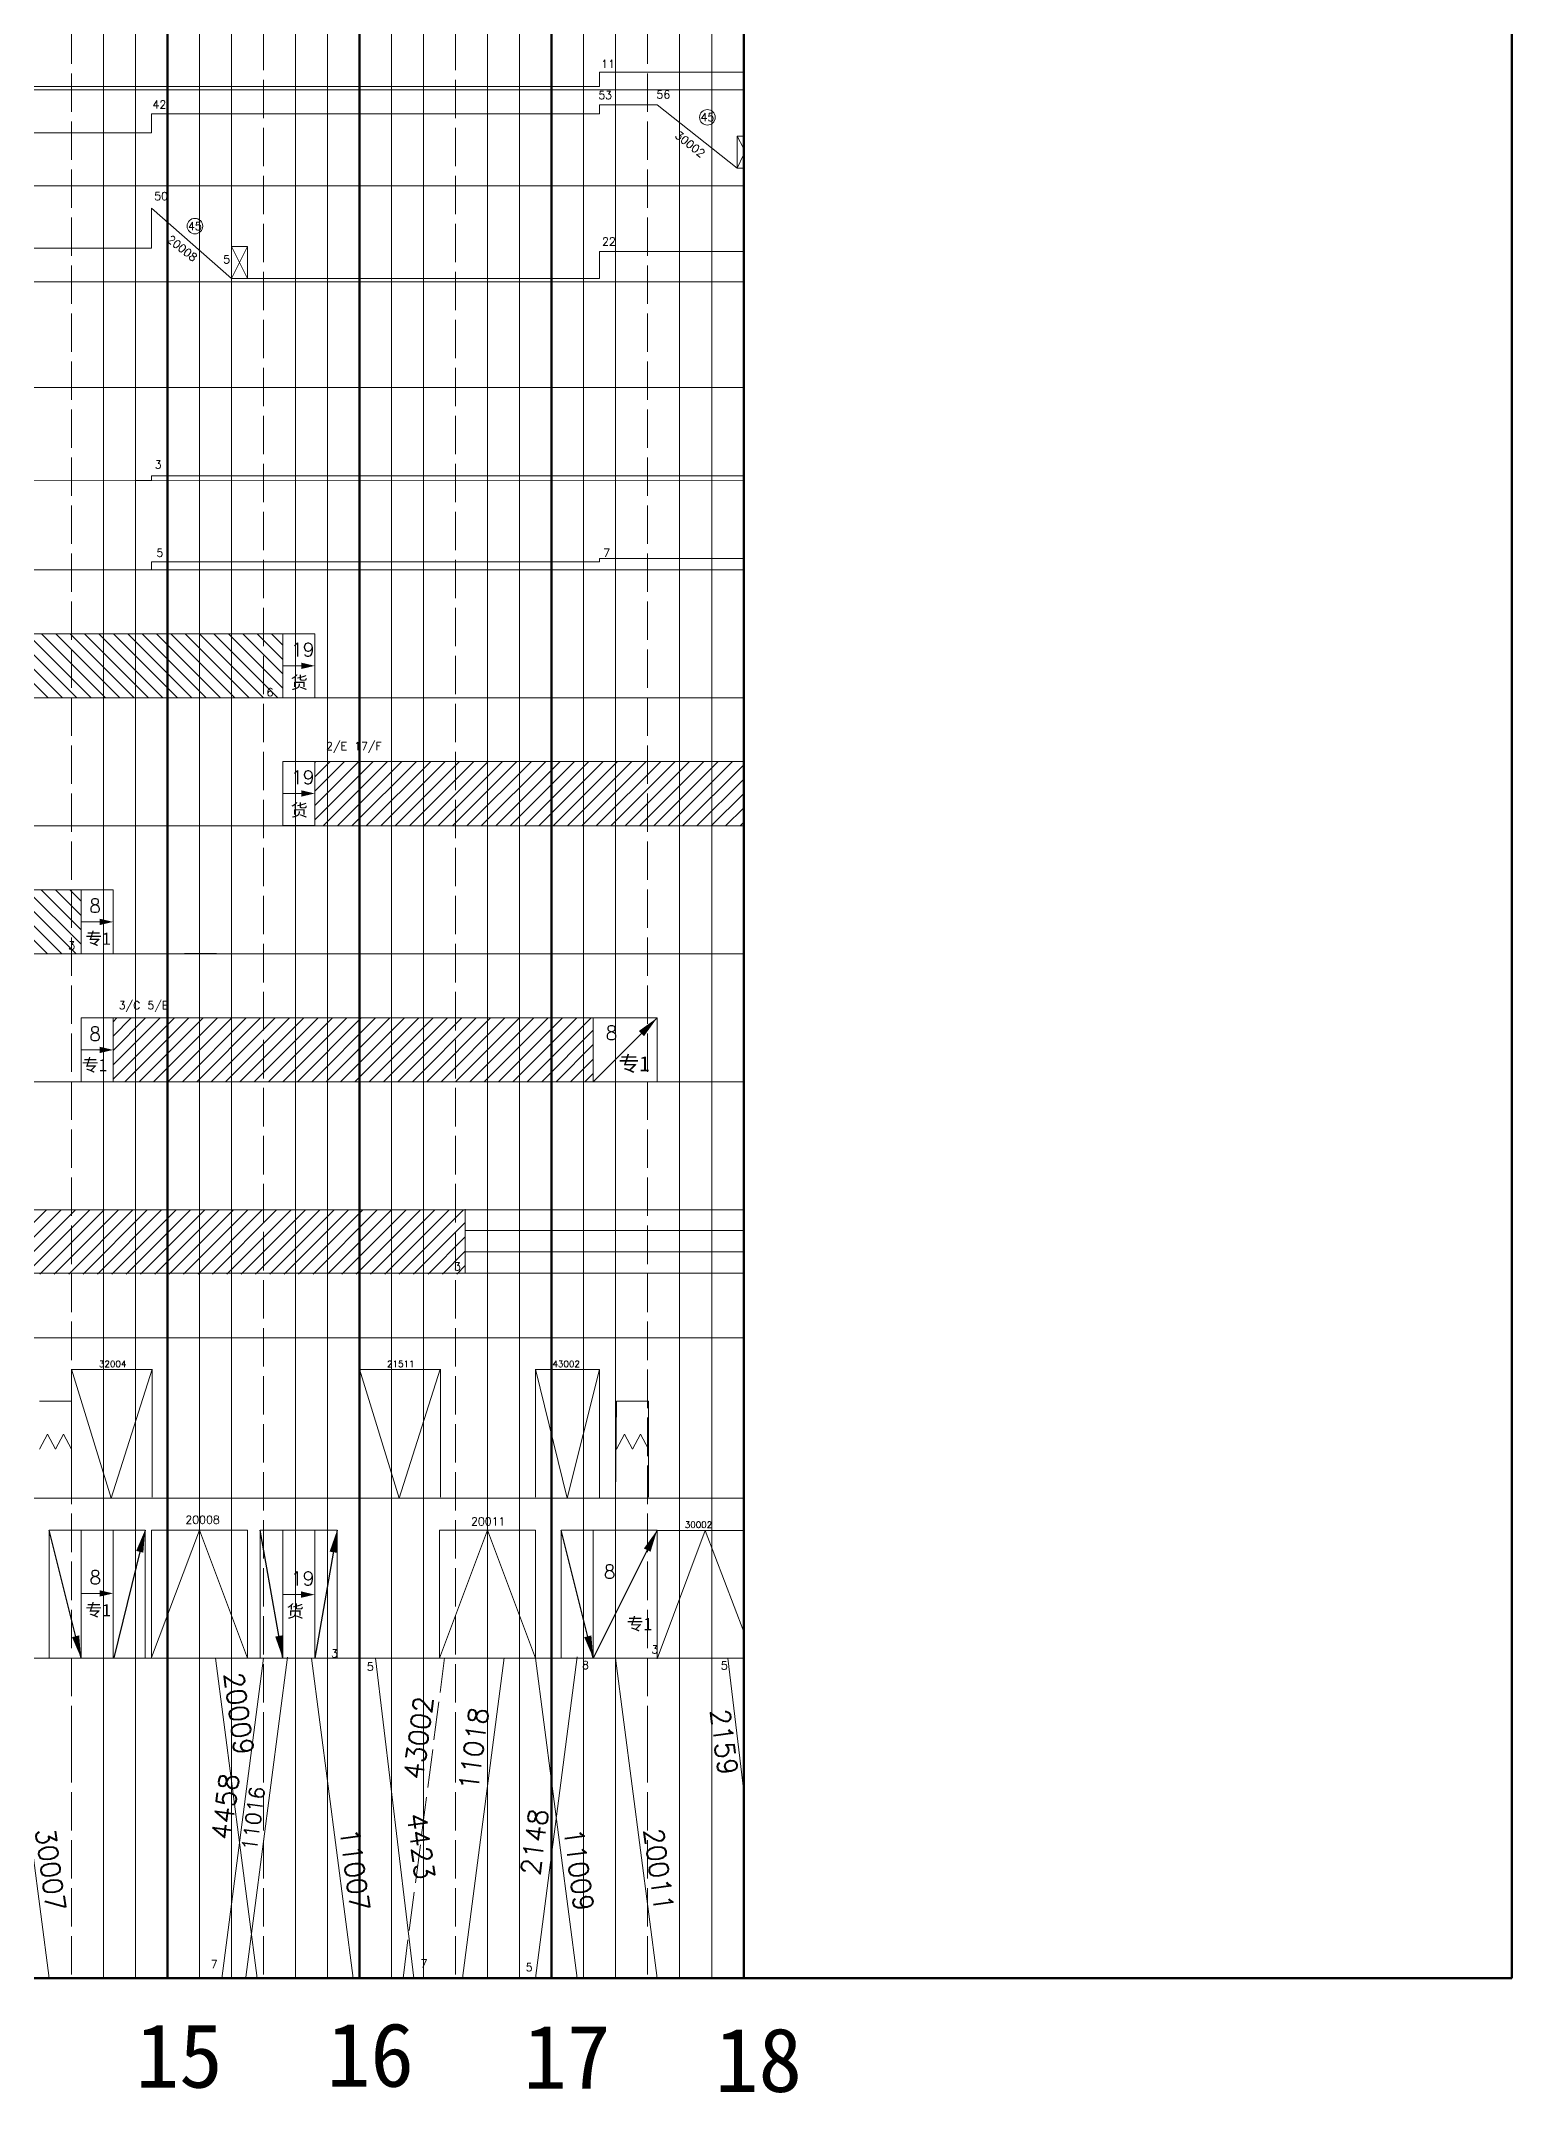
# Model space of a CAD drawing. Header units: millimetres. Extents: x 115 to 2476, y -663 to 894.
# Drawn here: x 1576 to 2035, y -663 to -22 of the extents above; entities that cross this region are included whole.
import ezdxf

# ---------------------------------------------------------------- set-up
doc = ezdxf.new("R2010")
doc.units = ezdxf.units.MM
doc.linetypes.add('ACAD_ISO02W100', pattern=[15, 12, -3])
doc.layers.get('0').update_dxf_attribs({"color": 3, "lineweight": 120})
for name, color, linetype, lineweight in [('10xian', 7, 'Continuous', 5), ('十分格1', 3, 'Continuous', 20), ('十分格2', 3, 'ACAD_ISO02W100', 20), ('小时格1', 3, 'Continuous', 100), ('小时格2', 3, 'Continuous', 80), ('摘挂', 7, 'ACAD_ISO02W100', 5), ('站界线', 3, 'Continuous', 20)]:
    doc.layers.add(name, color=color, linetype=linetype, lineweight=lineweight)
doc.layers.add('文字', color=3, linetype='Continuous')
doc.styles.add('hz', font='txt.shx')
doc.dimstyles.new('ISO-25', dxfattribs={"dimtxt": 2.5, "dimasz": 2.5, "dimexe": 1.25, "dimexo": 0.625, "dimtad": 1, "dimdsep": 46, "dimtxsty": 'Standard', "dimcen": 2.5, "dimadec": 0, "dimazin": 0, "dimtfac": 1, "dimtmove": 0, "dimatfit": 3, "dimfxl": 1, "dimarcsym": 0})

msp = doc.modelspace()

# ---------------------------------------------------------------- hatches: boundary and pattern name
at = {"layer": '10xian', "linetype": 'ByBlock', "true_color": 0x000000}
h = msp.add_hatch(dxfattribs=at)
h.set_pattern_fill('ANSI31', color=18, angle=90)
h.set_pattern_definition([(135, (1153, 6e-14), (-2.245064, -2.245064), [])])
h.paths.add_polyline_path([(1538, -207.11), (1531, -207.11), (1531, -227.11), (1538, -227.11)])
h.paths.add_polyline_path([(1548, -207.11), (1538, -207.11), (1538, -227.11), (1548, -227.11)])
h.paths.add_polyline_path([(1558, -207.11), (1548, -207.11), (1548, -227.11), (1558, -227.11)])
h.paths.add_polyline_path([(1568, -207.11), (1558, -207.11), (1558, -227.11), (1568, -227.11)])
h.paths.add_polyline_path([(1578, -207.11), (1568, -207.11), (1568, -227.11), (1578, -227.11)])
h.paths.add_polyline_path([(1588, -207.11), (1578, -207.11), (1578, -227.11), (1588, -227.11)])
h.paths.add_polyline_path([(1598, -207.11), (1588, -207.11), (1588, -227.11), (1598, -227.11)])
h.paths.add_polyline_path([(1608, -207.11), (1598, -207.11), (1598, -227.11), (1608, -227.11)])
h.paths.add_polyline_path([(1618, -207.11), (1608, -207.11), (1608, -227.11), (1618, -227.11)])
h.paths.add_polyline_path([(1628, -207.11), (1618, -207.11), (1618, -227.11), (1628, -227.11)])
h.paths.add_polyline_path([(1638, -207.11), (1628, -207.11), (1628, -227.11), (1638, -227.11)])
h.paths.add_polyline_path([(1648, -207.11), (1638, -207.11), (1638, -227.11), (1648, -227.11)])
h.paths.add_polyline_path([(1651, -207.11), (1648, -207.11), (1648, -227.11), (1651, -227.11)])
h = msp.add_hatch(dxfattribs=at)
h.set_pattern_fill('ANSI31', color=18)
h.paths.add_polyline_path([(1665, -246.99), (1661, -246.99), (1661, -267.11), (1665, -267.11)])
h.paths.add_polyline_path([(1675, -246.99), (1665, -246.99), (1665, -267.11), (1675, -267.11)])
h.paths.add_polyline_path([(1695, -246.99), (1685, -246.99), (1685, -267.11), (1695, -267.11)])
h.paths.add_polyline_path([(1705, -246.99), (1695, -246.99), (1695, -267.11), (1705, -267.11)])
h.paths.add_polyline_path([(1715, -246.99), (1705, -246.99), (1705, -267.11), (1715, -267.11)])
h.paths.add_polyline_path([(1685, -246.99), (1675, -246.99), (1675, -267.11), (1685, -267.11)])
h.paths.add_polyline_path([(1725, -246.99), (1715, -246.99), (1715, -267.11), (1725, -267.11)])
h.paths.add_polyline_path([(1735, -246.99), (1725, -246.99), (1725, -267.11), (1735, -267.11)])
h.paths.add_polyline_path([(1745, -246.99), (1735, -246.99), (1735, -267.11), (1745, -267.11)])
h.paths.add_polyline_path([(1755, -246.99), (1745, -246.99), (1745, -267.11), (1755, -267.11)])
h.paths.add_polyline_path([(1765, -246.99), (1755, -246.99), (1755, -267.11), (1765, -267.11)])
h.paths.add_polyline_path([(1775, -246.99), (1765, -246.99), (1765, -267.11), (1775, -267.11)])
h.paths.add_polyline_path([(1785, -246.99), (1775, -246.99), (1775, -267.11), (1785, -267.11)])
h.paths.add_polyline_path([(1795, -246.99), (1785, -246.99), (1785, -267.11), (1795, -267.11)])
h = msp.add_hatch(dxfattribs=at)
h.set_pattern_fill('ANSI31', color=18, angle=90)
h.set_pattern_definition([(135, (1090, -80), (-2.245064, -2.245064), [])])
h.paths.add_polyline_path([(1475, -287.11), (1468, -287.11), (1468, -307.11), (1475, -307.11)])
h.paths.add_polyline_path([(1485, -287.11), (1475, -287.11), (1475, -307.11), (1485, -307.11)])
h.paths.add_polyline_path([(1495, -287.11), (1485, -287.11), (1485, -307.11), (1495, -307.11)])
h.paths.add_polyline_path([(1505, -287.11), (1495, -287.11), (1495, -307.11), (1505, -307.11)])
h.paths.add_polyline_path([(1515, -287.11), (1505, -287.11), (1505, -307.11), (1515, -307.11)])
h.paths.add_polyline_path([(1525, -287.11), (1515, -287.11), (1515, -307.11), (1525, -307.11)])
h.paths.add_polyline_path([(1535, -287.11), (1525, -287.11), (1525, -307.11), (1535, -307.11)])
h.paths.add_polyline_path([(1545, -287.11), (1535, -287.11), (1535, -307.11), (1545, -307.11)])
h.paths.add_polyline_path([(1555, -287.11), (1545, -287.11), (1545, -307.11), (1555, -307.11)])
h.paths.add_polyline_path([(1565, -287.11), (1555, -287.11), (1555, -307.11), (1565, -307.11)])
h.paths.add_polyline_path([(1575, -287.11), (1565, -287.11), (1565, -307.11), (1575, -307.11)])
h.paths.add_polyline_path([(1585, -287.11), (1575, -287.11), (1575, -307.11), (1585, -307.11)])
h.paths.add_polyline_path([(1588, -287.11), (1585, -287.11), (1585, -307.11), (1588, -307.11)])
h = msp.add_hatch(dxfattribs=at)
h.set_pattern_fill('ANSI31', color=18)
h.set_pattern_definition([(45, (1065.064, -79.962), (-2.245064, 2.245064), [])])
h.paths.add_polyline_path([(1600.06, -327.11), (1598, -327.11), (1598, -347.07), (1600.06, -347.07)])
h.paths.add_polyline_path([(1610.06, -327.11), (1600.06, -327.11), (1600.06, -347.07), (1610.06, -347.07)])
h.paths.add_polyline_path([(1620.06, -327.11), (1610.06, -327.11), (1610.06, -347.07), (1620.06, -347.07)])
h.paths.add_polyline_path([(1630.06, -327.11), (1620.06, -327.11), (1620.06, -347.07), (1630.06, -347.07)])
h.paths.add_polyline_path([(1640.06, -327.11), (1630.06, -327.11), (1630.06, -347.07), (1640.06, -347.07)])
h.paths.add_polyline_path([(1650.06, -327.11), (1640.06, -327.11), (1640.06, -347.07), (1650.06, -347.07)])
h.paths.add_polyline_path([(1660.06, -327.11), (1650.06, -327.11), (1650.06, -347.07), (1660.06, -347.07)])
h.paths.add_polyline_path([(1670.06, -327.11), (1660.06, -327.11), (1660.06, -347.07), (1670.06, -347.07)])
h.paths.add_polyline_path([(1680.06, -327.11), (1670.06, -327.11), (1670.06, -347.07), (1680.06, -347.07)])
h.paths.add_polyline_path([(1690.06, -327.11), (1680.06, -327.11), (1680.06, -347.07), (1690.06, -347.07)])
h.paths.add_polyline_path([(1700.06, -327.11), (1690.06, -327.11), (1690.06, -347.07), (1700.06, -347.07)])
h.paths.add_polyline_path([(1710.06, -327.11), (1700.06, -327.11), (1700.06, -347.07), (1710.06, -347.07)])
h.paths.add_polyline_path([(1720.06, -327.11), (1710.06, -327.11), (1710.06, -347.07), (1720.06, -347.07)])
h.paths.add_polyline_path([(1730.06, -327.11), (1720.06, -327.11), (1720.06, -347.07), (1730.06, -347.07)])
h.paths.add_polyline_path([(1740.06, -327.11), (1730.06, -327.11), (1730.06, -347.07), (1740.06, -347.07)])
h.paths.add_polyline_path([(1748, -327.11), (1740.06, -327.11), (1740.06, -347.07), (1748, -347.07)])
h = msp.add_hatch(dxfattribs=at)
h.set_pattern_fill('ANSI31', color=18)
h.set_pattern_definition([(45, (1025.064, -140.038), (-2.245064, 2.245064), [])])
h.paths.add_polyline_path([(1560.06, -387.19), (1558, -387.19), (1558, -407.15), (1560.06, -407.15)])
h.paths.add_polyline_path([(1570.06, -387.19), (1560.06, -387.19), (1560.06, -407.15), (1570.06, -407.15)])
h.paths.add_polyline_path([(1580.06, -387.19), (1570.06, -387.19), (1570.06, -407.15), (1580.06, -407.15)])
h.paths.add_polyline_path([(1590.06, -387.19), (1580.06, -387.19), (1580.06, -407.15), (1590.06, -407.15)])
h.paths.add_polyline_path([(1600.06, -387.19), (1590.06, -387.19), (1590.06, -407.15), (1600.06, -407.15)])
h.paths.add_polyline_path([(1610.06, -387.19), (1600.06, -387.19), (1600.06, -407.15), (1610.06, -407.15)])
h.paths.add_polyline_path([(1620.06, -387.19), (1610.06, -387.19), (1610.06, -407.15), (1620.06, -407.15)])
h.paths.add_polyline_path([(1630.06, -387.19), (1620.06, -387.19), (1620.06, -407.15), (1630.06, -407.15)])
h.paths.add_polyline_path([(1640.06, -387.19), (1630.06, -387.19), (1630.06, -407.15), (1640.06, -407.15)])
h.paths.add_polyline_path([(1650.06, -387.19), (1640.06, -387.19), (1640.06, -407.15), (1650.06, -407.15)])
h.paths.add_polyline_path([(1660.06, -387.19), (1650.06, -387.19), (1650.06, -407.15), (1660.06, -407.15)])
h.paths.add_polyline_path([(1670.06, -387.19), (1660.06, -387.19), (1660.06, -407.15), (1670.06, -407.15)])
h.paths.add_polyline_path([(1680.06, -387.19), (1670.06, -387.19), (1670.06, -407.15), (1680.06, -407.15)])
h.paths.add_polyline_path([(1690.06, -387.19), (1680.06, -387.19), (1680.06, -407.15), (1690.06, -407.15)])
h.paths.add_polyline_path([(1700.06, -387.19), (1690.06, -387.19), (1690.06, -407.15), (1700.06, -407.15)])
h.paths.add_polyline_path([(1708, -387.19), (1700.06, -387.19), (1700.06, -407.15), (1708, -407.15)])

# ---------------------------------------------------------------- linework, layer by layer
for p, q in [((2035, -604), (2035, 686)), ((2035, -604), (2035, -627.11)), ((2035, -627.11), (115, -627.11))]:
    msp.add_line(p, q)
at = {"layer": '10xian', "color": 18, "linetype": 'ByBlock', "true_color": 0x000000}
for p, q in [((1750, -36.11), (1750, -31.61)), ((1750, -31.61), (1795, -31.61)), ((1240, -36.11), (1750, -36.11)), ((1610, -50.61), (1610, -44.61)), ((1610, -44.61), (1750, -44.61)), ((1750, -44.61), (1750, -41.86)), ((1750, -41.86), (1768, -41.86)), ((1768, -41.86), (1793, -61.61)), ((1415, -50.61), (1610, -50.61)), ((1793, -61.61), (1793, -51.61)), ((1793, -51.61), (1795, -51.61)), ((1793, -51.61), (1794.93, -55.34)), ((1793, -61.61), (1794.99, -57.44)), ((1795, -51.61), (1795, -61.61)), ((1793, -61.61), (1795, -61.61)), ((1768, -67.11), (1793, -67.11)), ((1610, -86.61), (1610, -74.11)), ((1635, -96.11), (1610, -74.11)), ((1415, -86.61), (1610, -86.61)), ((1635, -96.11), (1635, -86.11)), ((1635, -86.11), (1640, -86.11)), ((1640, -96.11), (1635, -86.11)), ((1635, -86.11), (1640, -86.11)), ((1640, -86.11), (1635, -96.11)), ((1640, -86.11), (1640, -96.11)), ((1750, -96.11), (1750, -87.61)), ((1750, -87.61), (1795, -87.61)), ((1635, -96.11), (1640, -96.11)), ((1640, -96.11), (1750, -96.11)), ((1638, -97.11), (1663, -97.11)), ((1605, -159.24), (1610, -159.24)), ((1610, -159.24), (1610, -157.74)), ((1610, -157.74), (1795, -157.74)), ((1610, -187.11), (1610, -184.61)), ((1610, -184.61), (1750, -184.61)), ((1750, -184.61), (1750, -183.61)), ((1750, -183.61), (1795, -183.61)), ((1605, -187.11), (1610, -187.11)), ((1605, -187.11), (1610, -187.11)), ((1531, -207.11), (1651, -207.11)), ((1651, -207.11), (1651, -227.11)), ((1661, -207.11), (1651, -207.11)), ((1661, -227.11), (1661, -207.11)), ((1651, -217.11), (1656.77, -217.11)), ((1651, -227.11), (1661, -227.11)), ((1651, -246.99), (1651, -266.99)), ((1661, -246.99), (1651, -246.99)), ((1661, -266.99), (1661, -246.99)), ((1661, -246.99), (1795, -246.99)), ((1795, -246.99), (1795, -267.11)), ((1651, -256.99), (1656.77, -256.99)), ((1651, -266.99), (1661, -266.99)), ((1468, -287.11), (1588, -287.11)), ((1588, -287.11), (1588, -307.11)), ((1588, -287.11), (1588, -307.11)), ((1588, -287.11), (1588, -307.11)), ((1598, -287.11), (1588, -287.11)), ((1588, -287.11), (1588, -307.11)), ((1588, -287.11), (1588, -307.11)), ((1598, -307.11), (1598, -287.11)), ((1588, -297.11), (1593.77, -297.11)), ((1620.35, -306.94), (1630.35, -306.94)), ((1588, -327.11), (1588, -347.11)), ((1598, -327.11), (1588, -327.11)), ((1598, -347.11), (1598, -327.11)), ((1598, -327.11), (1748, -327.11)), ((1748, -337.07), (1748, -327.07)), ((1768, -327.07), (1748, -327.07)), ((1748, -327.11), (1748, -347.07)), ((1748, -327.11), (1748, -347.11)), ((1768, -347.07), (1768, -327.07)), ((1768, -327.07), (1768, -347.07)), ((1588, -337.11), (1593.77, -337.11)), ((1748, -347.07), (1748, -337.07)), ((1588, -347.11), (1598, -347.11)), ((1748, -347.07), (1768, -347.07)), ((1708, -386.84), (1708, -406.84)), ((1708, -406.84), (1708, -387.11)), ((1795, -393.5), (1708, -393.5)), ((1708, -400.17), (1795, -400.17)), ((1558, -406.84), (1708, -406.84)), ((1678, -406.84), (1795, -406.84)), ((1575, -446.87), (1585, -446.87)), ((1585, -446.87), (1585, -476.87)), ((1755.24, -446.87), (1755, -477.11)), ((1755.24, -446.87), (1765.24, -446.87)), ((1765.24, -446.87), (1765.24, -476.87)), ((1577.5, -457.15), (1575, -461.87)), ((1577.5, -457.15), (1580, -461.87)), ((1582.5, -457.15), (1580, -461.87)), ((1582.5, -457.15), (1585, -461.87)), ((1757.74, -457.15), (1755.24, -461.87)), ((1757.74, -457.15), (1760.24, -461.87)), ((1762.74, -457.15), (1760.24, -461.87)), ((1762.74, -457.15), (1765.24, -461.87)), ((1578, -527.11), (1578, -487.11)), ((1578, -487.11), (1608, -487.11)), ((1588, -527.11), (1588, -487.11)), ((1588, -487.11), (1598, -487.11)), ((1598, -487.11), (1598, -527.11)), ((1608, -487.11), (1608, -527.11)), ((1610, -487.15), (1640, -487.15)), ((1625, -487.15), (1610, -526.91)), ((1610, -487.15), (1610, -526.91)), ((1640, -527.11), (1625, -487.15)), ((1640, -487.15), (1640, -527.11)), ((1651, -487.11), (1644, -487.11)), ((1644, -487.11), (1644, -527.11)), ((1661, -487.11), (1651, -487.11)), ((1651, -527.11), (1651, -487.11)), ((1651, -487.11), (1661, -487.11)), ((1668, -487.11), (1661, -487.11)), ((1661, -487.11), (1661, -527.11)), ((1668, -527.11), (1668, -487.11)), ((1700, -527.11), (1700, -487.11)), ((1700, -487.11), (1730, -487.11)), ((1715, -487.11), (1700, -527.11)), ((1730, -527.11), (1715, -487.11)), ((1730, -487.11), (1730, -527.11)), ((1738, -487.11), (1738, -527.11)), ((1738, -487.11), (1748, -487.11)), ((1748, -487.11), (1748, -527.11)), ((1748, -487.11), (1768, -487.11)), ((1768, -527.11), (1768, -487.11)), ((1768, -527.11), (1768, -487.11)), ((1768, -487.35), (1780.6, -487.22)), ((1768, -527.35), (1783, -487.22)), ((1783, -487.22), (1795, -518.9)), ((1795, -487.22), (1795, -527.11)), ((1588.02, -506.92), (1593.79, -506.92)), ((1650.97, -507.29), (1656.74, -507.29)), ((1578, -627.11), (1565, -527.11)), ((1588, -527.11), (1578, -527.11)), ((1585, -527.11), (1588, -527.11)), ((1608, -527.11), (1632, -527.11)), ((1608, -527.11), (1615, -527.11)), ((1643, -627.11), (1630, -527.11)), ((1695, -527.11), (1700, -527.11)), ((1748, -527.11), (1768, -527.11)), ((1768, -627.11), (1755, -527.11))]:
    msp.add_line(p, q, dxfattribs=at)
at = {"layer": '10xian', "color": 165, "linetype": 'ByBlock', "true_color": 0x5e67af}
for p, q in [((1673, -627.11), (1660, -527.11)), ((1743, -627.11), (1730, -527.11))]:
    msp.add_line(p, q, dxfattribs=at)
at = {"layer": '10xian', "color": 18, "linetype": 'ByBlock', "true_color": 0x000000}
for points in [[(1656.77, -217.11, 2, 0, 0), (1661, -217.11, 0, 0, 0)], [(1656.77, -256.99, 2, 0, 0), (1661, -256.99, 0, 0, 0)], [(1593.77, -297.11, 2, 0, 0), (1598, -297.11, 0, 0, 0)], [(1593.77, -337.11, 2, 0, 0), (1598, -337.11, 0, 0, 0)], [(1593.79, -506.92, 2, 0, 0), (1598.02, -506.92, 0, 0, 0)], [(1656.74, -507.29, 2, 0, 0), (1660.97, -507.29, 0, 0, 0)]]:
    msp.add_lwpolyline(points, format="xyseb", dxfattribs=at)
at = {"layer": '十分格1'}
for p, q in [((1595, 686), (1595, -554)), ((1605, -554), (1605, 686)), ((1625, -554), (1625, 686)), ((1635, 686), (1635, -554)), ((1655, -554), (1655, 686)), ((1665, 686), (1665, -554)), ((1685, 686), (1685, -554)), ((1695, -554), (1695, 686)), ((1715, 686), (1715, -554)), ((1725, -554), (1725, 686)), ((1745, -554), (1745, 686)), ((1755, 686), (1755, -554)), ((1775, -554), (1775, 686)), ((1785, 686), (1785, -554)), ((1595, -554), (1595, -627.11)), ((1605, -554), (1605, -627.11)), ((1625, -554), (1625, -627.11)), ((1635, -554), (1635, -627.11)), ((1655, -554), (1655, -627.11)), ((1665, -554), (1665, -627.11)), ((1685, -554), (1685, -627.11)), ((1695, -554), (1695, -627.11)), ((1715, -554), (1715, -627.11)), ((1725, -554), (1725, -627.11)), ((1745, -554), (1745, -627.11)), ((1755, -554), (1755, -627.11)), ((1775, -554), (1775, -627.11)), ((1785, -554), (1785, -627.11))]:
    msp.add_line(p, q, dxfattribs=at)
at = {"layer": '十分格2'}
for p, q in [((1585, -554), (1585, 686)), ((1645, 686), (1645, -554)), ((1705, 686), (1705, -554)), ((1765, -554), (1765, 686)), ((1585, -554), (1585, -627.11)), ((1645, -554), (1645, -627.11)), ((1705, -554), (1705, -627.11)), ((1765, -554), (1765, -627.11))]:
    msp.add_line(p, q, dxfattribs=at)
at = {"layer": '十分格2', "color": 18, "linetype": 'ByBlock', "true_color": 0x000000}
for p, q in [((355, -37.11), (1795, -37.11)), ((355, -67.11), (1795, -67.11)), ((355, -97.11), (1795, -97.11)), ((355, -130.11), (1795, -130.11)), ((355, -160.11), (1795, -159.11)), ((355, -187.11), (1795, -187.11)), ((355, -227.11), (1795, -227.11)), ((355, -267.11), (1795, -267.11)), ((355, -307.11), (1795, -307.11)), ((355, -347.11), (1795, -347.11)), ((355, -387.11), (1795, -387.11)), ((355, -427.11), (1795, -427.11)), ((355, -527.11), (1795, -527.11))]:
    msp.add_line(p, q, dxfattribs=at)
at = {"layer": '十分格2', "color": 240, "linetype": 'ByBlock', "true_color": 0xed1f24}
for p, q in [((1632, -627.2), (1645, -527.11)), ((1692, -627.1), (1680, -527.11)), ((1742.99, -526.76), (1730, -627.11)), ((1795, -568.78), (1790, -527.11))]:
    msp.add_line(p, q, dxfattribs=at)
at = {"layer": '十分格2', "color": 165, "linetype": 'ByBlock', "true_color": 0x5e67af}
for p, q in [((1639.48, -626.8), (1652.48, -526.8)), ((1707.2, -627.08), (1720.2, -527.08))]:
    msp.add_line(p, q, dxfattribs=at)
at = {"layer": '十分格2', "color": 18, "linetype": 'ACAD_ISO02W100', "true_color": 0x000000}
msp.add_line((1688.58, -627.08), (1701.58, -527.08), dxfattribs=at)
at = {"layer": '小时格1'}
for p, q in [((1795, 686), (1795, -554)), ((1795, -554), (1795, 686)), ((1795, -547.11), (1795, -627.11)), ((355, -627.11), (2035, -627.11))]:
    msp.add_line(p, q, dxfattribs=at)
at = {"layer": '小时格2'}
for p, q in [((1615, 686), (1615, -554)), ((1615, 686), (1615, -554)), ((1675, -554), (1675, 686)), ((1735, 686), (1735, -627.11)), ((1615, -554), (1615, -627.11)), ((1675, -554), (1675, -627.11)), ((2035, -604), (2035, -604))]:
    msp.add_line(p, q, dxfattribs=at)
at = {"layer": '摘挂', "color": 18, "linetype": 'ByBlock', "true_color": 0x000000}
for p, q in [((1585, -476.87), (1585, -436.87)), ((1597.38, -477.11), (1585, -436.87)), ((1585, -436.98), (1610.2, -436.98)), ((1597.38, -477.11), (1610.2, -436.87)), ((1610.24, -476.87), (1610.24, -436.87)), ((1675, -476.87), (1675, -436.87)), ((1687.38, -477.11), (1675, -436.87)), ((1675, -436.98), (1700.2, -436.98)), ((1687.38, -477.11), (1700.2, -436.87)), ((1700.24, -476.87), (1700.24, -436.87)), ((1730, -476.87), (1730, -436.87)), ((1739.88, -477.11), (1730, -436.87)), ((1730, -436.98), (1750, -436.98)), ((1739.88, -477.11), (1750, -436.98)), ((1750, -476.98), (1750, -436.98)), ((355, -477.11), (1795, -477.11)), ((1768, -487.22), (1795, -487.22))]:
    msp.add_line(p, q, dxfattribs=at)
for centre in [(1783.67, -45.74), (1623.58, -79.74)]:
    msp.add_circle(centre, 2.43, dxfattribs=at)
at = {"layer": '站界线'}
for p, q in [((2035, -604), (2035, 686)), ((1795, -87.11), (1795, -159.11)), ((1795, -231.11), (1795, -303.11)), ((1795, -554), (1795, -627.11))]:
    msp.add_line(p, q, dxfattribs=at)

# ---------------------------------------------------------------- texts
at = {"layer": '10xian', "color": 18, "linetype": 'ByBlock', "true_color": 0x000000, "attachment_point": 1, "style": 'hz'}
for s, width, gutter_width, insert, char_height in [('11', 6.0638, 12.5, (1750.49, -27.81), 2.5), ('53', 8.138, 12.5, (1749.59, -37.56), 2.5), ('56', 8.138, 12.5, (1767.75, -37.36), 2.5), ('42', 8.138, 12.5, (1610.33, -40.48), 2.5), ('45', 4.2358, 12.5, (1781.53, -44.47), 2.5), ('50', 8.138, 12.5, (1610.87, -69.09), 2.5), ('45', 4.2358, 12.5, (1621.43, -78.48), 2.5), ('22', 8.7143, 12.5, (1750.76, -83.3), 2.5), ('5', 8.7143, 12.5, (1632.42, -88.87), 2.5), ('3', 17.4201, 12.5, (1611.05, -152.97), 2.5), ('5', 17.4201, 12.5, (1611.51, -180.53), 2.5), ('7', 17.4201, 12.5, (1751.11, -180.59), 2.5), ('19', 11.8747, 21.43, (1653.56, -209.94), 4.286), ('6', 4.2358, 12.5, (1645.95, -224.11), 2.5), ('{\\fSimSun|b0|i0|c134|p2;货}', 10.0939, 19.43, (1653.52, -220.38), 3.8869), ('2/E 17/F', 51.0228, 12.5, (1664.57, -240.92), 2.5), ('19', 11.8747, 21.43, (1653.56, -249.82), 4.286), ('{\\fSimSun|b0|i0|c134|p2;货}', 10.0939, 19.43, (1653.52, -260.26), 3.8869), ('8', 11.8747, 21.43, (1590.56, -289.94), 4.29), ('{\\fSimSun|b0|i0|c134|p2;专1}', 10.0939, 19.43, (1589.31, -300.38), 3.8869), ('3', 4.2358, 12.5, (1583.99, -303.25), 2.5), ('3/C 5/E', 58.4878, 12.5, (1599.78, -321.93), 2.5), ('8', 11.8747, 21.43, (1590.56, -329.94), 4.29), ('8', 11.8747, 21.43, (1751.87, -329.64), 4.29), ('{\\fSimSun|b0|i0|c134|p2;专1}', 10.0939, 19.43, (1588.25, -339.92), 3.8869), ('{\\fSimSun|b0|i0|c134|p2;专1}', 12.37, 23.82, (1755.94, -339.04), 4.7633), ('3', 4.2358, 12.5, (1704.51, -403.53), 2.5), ('8', 11.8747, 21.43, (1590.59, -499.76), 4.29), ('8', 11.8747, 21.43, (1751.27, -497.97), 4.29), ('19', 11.8747, 21.43, (1653.54, -500.12), 4.286), ('{\\fSimSun|b0|i0|c134|p2;专1}', 10.0939, 19.43, (1589.33, -510.19), 3.8869), ('{\\fSimSun|b0|i0|c134|p2;货}', 10.0939, 19.43, (1652.28, -510.56), 3.8869), ('{\\fSimSun|b0|i0|c134|p2;专1}', 10.0939, 19.43, (1758.45, -514.52), 3.8869), ('3', 4.2358, 12.5, (1666.12, -524.41), 2.5), ('3', 4.2358, 12.5, (1766.2, -523.18), 2.5)]:
    msp.add_mtext_dynamic_manual_height_columns(s, width=width, gutter_width=gutter_width, heights=[0], dxfattribs=dict(at, insert=insert, char_height=char_height))
at = {"layer": '10xian', "color": 18, "linetype": 'ByBlock', "true_color": 0x000000, "char_height": 2.5, "attachment_point": 1, "rotation": 321.65475, "style": 'hz'}
for s, insert in [('30002', (1774.84, -49.86)), ('20008', (1616.18, -82.37))]:
    msp.add_mtext_dynamic_manual_height_columns(s, width=13.28, gutter_width=12.5, heights=[0], dxfattribs=dict(at, insert=insert))
at = {"layer": '十分格2', "color": 240, "linetype": 'ByBlock', "true_color": 0xed1f24, "char_height": 2.5, "attachment_point": 1, "style": 'hz'}
for s, width, insert in [('5', 4.6917, (1677.29, -528.54)), ('8', 4.6917, (1744.53, -528.04)), ('5', 4.6917, (1787.88, -528.17)), ('7', 4.4418, (1628.53, -621.49)), ('7', 4.6917, (1694.05, -621.34)), ('5', 4.6917, (1726.94, -622.45))]:
    msp.add_mtext_dynamic_manual_height_columns(s, width=width, gutter_width=12.5, heights=[2.5], dxfattribs=dict(at, insert=insert))
at = {"layer": '十分格2', "color": 18, "linetype": 'ByBlock', "true_color": 0x000000, "char_height": 6.073, "style": 'hz'}
for s, insert, attachment_point, rotation in [('20009', (1638.61, -531.15), 1, 277.57118), ('43002', (1692.13, -538.73), 3, 82.42882), ('30007', (1579.77, -579.95), 1, 277.57118), ('20011', (1769.77, -579.95), 1, 277.57118)]:
    msp.add_mtext_dynamic_manual_height_columns(s, width=63.3086, gutter_width=30.37, heights=[0], dxfattribs=dict(at, insert=insert, attachment_point=attachment_point, rotation=rotation))
at = {"layer": '十分格2', "color": 165, "linetype": 'ByBlock', "true_color": 0x5e67af, "style": 'hz'}
for s, width, gutter_width, insert, char_height, attachment_point, rotation in [('11018', 63.3086, 30.37, (1709.35, -542.17), 6.073, 3, 82.42882), ('11016', 49.2803, 23.64, (1640.81, -566.94), 4.727, 3, 82.42882), ('11007', 63.3086, 30.37, (1674.77, -579.95), 6.073, 1, 277.57118), ('11009', 63.3086, 30.37, (1744.77, -579.95), 6.073, 1, 277.57118)]:
    msp.add_mtext_dynamic_manual_height_columns(s, width=width, gutter_width=gutter_width, heights=[0], dxfattribs=dict(at, insert=insert, char_height=char_height, attachment_point=attachment_point, rotation=rotation))
at = {"layer": '十分格2', "color": 240, "linetype": 'ByBlock', "true_color": 0xed1f24, "char_height": 6.073, "style": 'hz'}
for s, insert, attachment_point, rotation in [('2159', (1790.5, -542.62), 1, 277.57118), ('4458', (1631.39, -562.82), 3, 82.42882), ('4423', (1695.77, -575.23), 1, 277.57118), ('2148', (1728.01, -573.88), 3, 82.42882)]:
    msp.add_mtext_dynamic_manual_height_columns(s, width=63.3086, gutter_width=30.37, heights=[0], dxfattribs=dict(at, insert=insert, attachment_point=attachment_point, rotation=rotation))
at = {"layer": '摘挂', "color": 18, "linetype": 'ByBlock', "true_color": 0x000000, "attachment_point": 1, "style": 'hz'}
for s, width, gutter_width, insert, char_height in [('32004', 11.646, 10, (1593.59, -434.22), 2), ('21511', 11.646, 10, (1683.59, -434.22), 2), ('43002', 11.646, 10, (1735.26, -434.22), 2), ('20008', 14.5575, 12.5, (1620.61, -482.65), 2.5), ('20011', 14.5575, 12.5, (1709.84, -483.17), 2.5), ('30002', 11.646, 10, (1776.59, -484.46), 2)]:
    msp.add_mtext_dynamic_manual_height_columns(s, width=width, gutter_width=gutter_width, heights=[0], dxfattribs=dict(at, insert=insert, char_height=char_height))
at = {"layer": '文字', "char_height": 20, "width": 48.0791, "attachment_point": 1}
for s, insert in [('{\\fSimSun|b0|i0|c134|p2;15}', (1605.05, -641.34)), ('{\\fSimSun|b0|i0|c134|p2;16}', (1664.78, -641.05)), ('{\\fSimSun|b0|i0|c134|p2;17}', (1726.17, -641.7)), ('{\\fSimSun|b0|i0|c134|p2;18}', (1786.02, -642.67))]:
    msp.add_mtext(s, dxfattribs=dict(at, insert=insert))

# ---------------------------------------------------------------- leaders
at = {"layer": '十分格2', "color": 0, "linetype": 'ByBlock'}
for points in [[(1768, -327.07), (1748, -347.07)], [(1588, -527.11), (1578, -487.11)], [(1608, -487.11), (1598.21, -527.07)], [(1651, -527.11), (1644, -487.11)], [(1668, -487.15), (1661, -527.11)], [(1748, -527.11), (1738, -487.11)], [(1768, -487.11), (1748, -527.11)]]:
    msp.add_leader(points, dimstyle='ISO-25', override={"dimasz": 7, "dimgap": 0.625, "dimtad": 0, "dimdec": 4, "dimtdec": 4, "dimfrac": 2}, dxfattribs=at)

doc.saveas('drawing.dxf')
